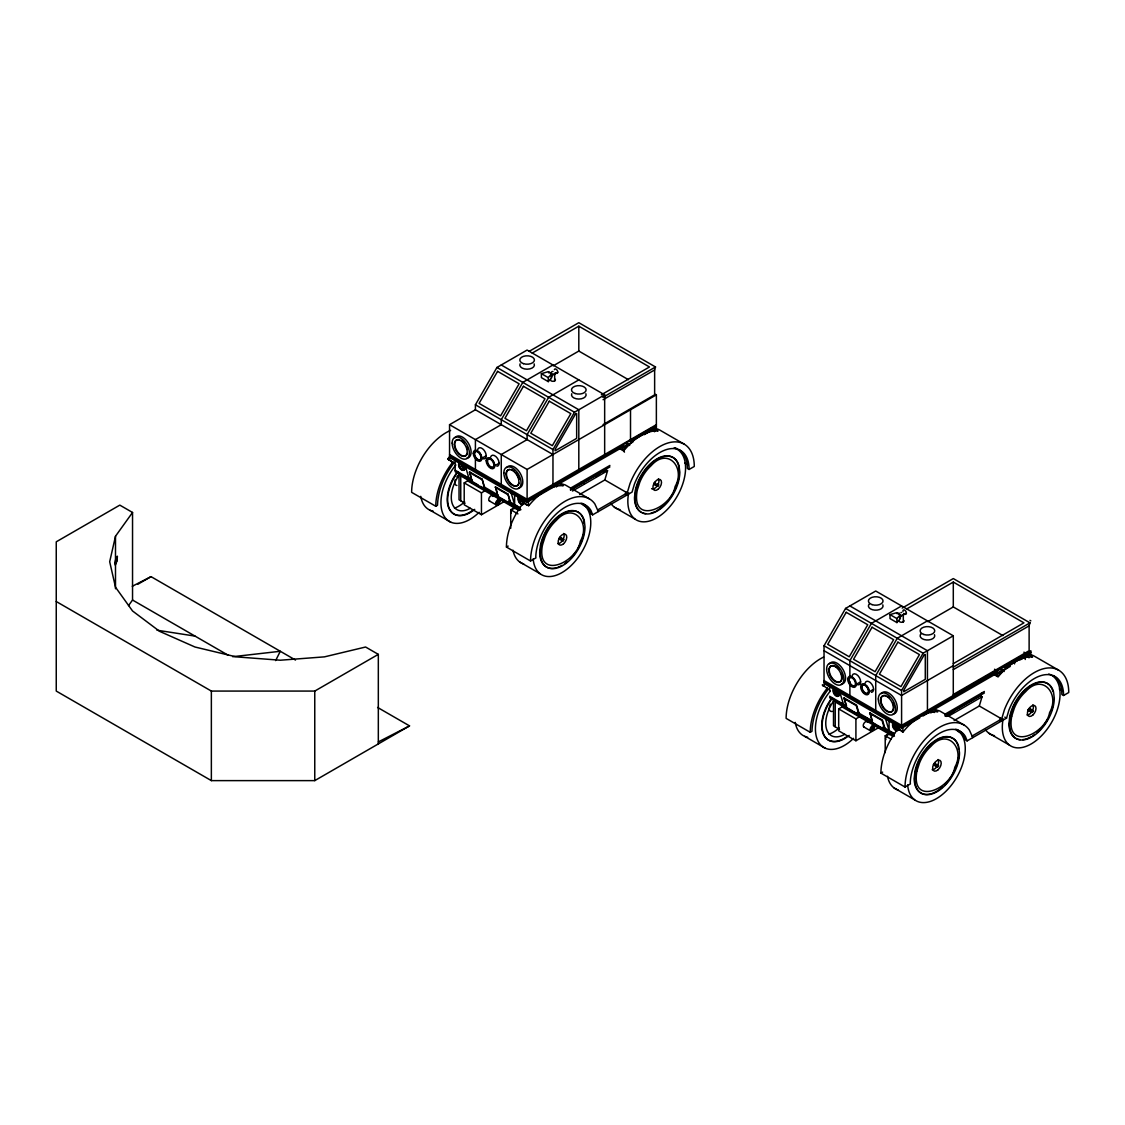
<?xml version="1.0" encoding="UTF-8"?>
<svg xmlns="http://www.w3.org/2000/svg" width="1125" height="1125" viewBox="0 0 1125 1125"><rect width="100%" height="100%" fill="white"/><g stroke="black" fill="none" stroke-linecap="round" stroke-linejoin="round"><path stroke-width="1.5" d="M558.984 538.608L560.278 537.005L560.602 538.172L559.237 539.17L562.444 540.591L564.159 539.606M561.572 540.098C565.2 535.612 559.997 544.078 563.302 539.1L560.714 537.609M654.637 484.383C652.303 484.833 655.439 480.53 655.467 483.159M658.941 484.875C653.611 489.066 659.039 479.658 658.083 486.366M933.469 764.648L934.763 763.031L935.072 764.213L933.722 765.197L936.914 766.631L938.63 765.633M936.056 766.139C939.67 761.639 934.467 770.119 937.772 765.141L935.184 763.65M1029.108 710.423C1026.773 710.873 1029.909 706.556 1029.952 709.2M1033.425 710.916C1028.081 715.092 1033.509 705.698 1032.553 712.406M1029.98 708.919C1035.253 710.156 1030.753 714.08 1028.25 709.917M116.592 558.956C116.409 554.133 113.695 568.237 116.1 561.192M117.183 559.097C117.028 554.245 114.272 568.392 116.691 561.333M116.888 560.559C119.264 545.077 111.712 577.294 117.309 559.462M377.606 707.456L409.542 725.892L314.761 780.623L211.359 780.623L56.25 691.073L56.25 541.814L119.812 505.125L132.539 512.466L115.495 536.231L109.688 561.727L115.495 587.208L132.539 610.973L159.652 631.364L194.991 647.016L236.137 656.859L280.294 660.22L324.45 656.859L365.597 647.016L378.323 654.37L378.323 743.92M603.084 424.603L654.637 394.833L654.637 369.956L655.509 366.975L578.812 322.692L529.186 351.337M953.297 694.491L1029.122 650.714L1029.122 625.837L1029.98 622.856L953.297 578.573L902.166 608.091M579.642 494.494L604.828 479.953L607.556 470.77L605.827 469.772L570.741 490.036M625.5 491.892L627.173 493.073M954.113 720.534L979.298 705.994L982.027 696.811L980.311 695.812L945.225 716.062M999.984 717.933L1001.644 719.114M956.531 729.38A41.386 23.892 -60 0 1 963.703 735.511L965.405 739.884L967.12 740.883L1006.538 718.13L1008.914 710.142A41.428 23.92 -60 0 1 1041.862 675.352A41.428 23.92 -60 0 1 1063.575 695.489L1068.75 692.508A48.741 28.139 -60 0 0 1043.198 668.812A48.741 28.139 -60 0 0 1004.428 709.734L1000.983 721.322L999.267 720.337M653.78 483.877L657.225 485.873L658.083 484.383A6.089 3.516 -60 0 0 658.364 478.744M980.311 695.812L981.675 692.958M275.625 660.6L280.294 651.277L232.734 656.705M552.966 454.528L475.411 409.753L475.411 404.775L496.955 367.467L527.105 350.058L604.659 394.833L604.659 456.019M552.966 485.873L552.966 449.55L574.495 412.242L604.659 394.833M561.825 540.661L563.048 538.552M654.891 484.945L655.495 483.877M656.62 485.93L657.83 483.82M919.828 717.792L901.589 728.325L824.034 683.55L824.034 645.75L845.578 608.428L875.728 591.019L953.297 635.794L953.283 696.98M901.589 728.325L901.589 690.511L923.119 653.203L953.297 635.794M936.309 766.688L937.519 764.578M1029.361 710.972L1029.98 709.917M1031.091 711.97L1032.3 709.861M450.098 456.173A48.741 28.139 -60 0 0 447.834 458.873L453.867 463.078C444.544 475.214 438.005 489.825 437.498 505.28L435.769 506.264L411.638 492.342A48.741 28.139 -60 0 1 450.605 430.383M128.531 605.616L132.539 600.033L132.539 512.466M548.283 381.614L548.283 377.634L551.728 373.655L548.283 371.658L541.378 373.655L541.378 377.634L548.283 381.614L551.728 377.634L551.728 373.655M896.906 622.575L896.906 618.595L900.352 614.616L896.906 612.633L890.016 614.616L890.016 618.595L896.906 622.575L900.352 618.595L900.352 614.616M459.492 462.783L459.014 463.219A4.261 2.461 60 0 0 459.014 466.706L459.492 467.705A4.261 2.461 60 0 0 463.753 470.166L464.667 469.477A4.261 2.461 60 0 0 464.667 465.989L463.908 465.567M463.908 468.197A3.052 1.758 60 0 1 461.827 466.355L461.475 465.637A3.052 1.758 60 0 1 461.475 463.148L459.759 464.147A3.052 1.758 60 0 0 459.759 466.636L460.097 467.353A3.052 1.758 60 0 0 463.148 469.111L463.486 468.788A3.052 1.758 60 0 0 463.486 466.298L462.769 464.892A3.052 1.758 60 0 1 462.558 464.175M893.855 722.897L892.941 723.586A4.261 2.461 60 0 0 892.941 727.073L893.419 728.072A4.261 2.461 60 0 0 897.68 730.533L898.158 730.083M469.645 471.952L472.289 482.456L469.645 471.952L482.147 479.166L485.1 488.981M484.777 489.67L482.147 479.166M495.998 488.517L498.136 497.377L495.506 486.872L507.994 494.086L510.947 503.902M510.623 504.591L507.994 494.086M843.708 698.372L856.209 705.586L859.261 715.697L846.759 708.483L844.13 697.992L856.617 705.206L859.57 715.022M869.569 713.292L882.056 720.506L885.108 730.631L872.606 723.417L869.977 712.913L882.464 720.127L885.431 729.942M532.209 353.081L578.812 326.18L649.477 366.975L601.369 394.748M137.658 584.367L151.031 576.647L295.495 660.052M628.987 443.475L527.105 502.284L449.55 457.509L449.55 424.688L475.411 409.753M552.966 364.978L522.802 382.388L501.258 419.709L501.258 424.688L475.411 439.608L475.411 450.141M553.261 365.808L578.812 351.056L628.425 379.688M551.728 375.637L557.761 372.164M578.812 379.898L548.648 397.322L527.105 434.63L527.105 439.608L501.258 454.528L501.258 485.873M474.117 453.783A4.866 2.812 60 0 1 479.278 453.333A4.866 2.812 60 0 1 479.278 460.209A4.866 2.812 60 0 1 474.117 453.783L474.553 453.544M459.337 467.381L463.008 465.384M486.183 455.78L481.866 458.255A6.089 3.516 60 0 0 486.169 456.202A6.089 3.516 60 0 0 482.625 448.819A6.089 3.516 60 0 0 477.703 449.592M487.041 461.25A4.866 2.812 60 0 1 492.202 460.786A4.866 2.812 60 0 1 492.202 467.663A4.866 2.812 60 0 1 487.041 461.25L487.477 460.997M602.873 397.35L655.509 366.975M603.084 399.727L654.637 369.956M505.069 501.089L481.444 514.73L464.203 504.773L464.203 482.892L468.633 480.333M494.789 465.722L499.106 463.233M464.203 482.892L481.444 492.834L485.873 490.275M449.55 424.688L527.105 469.448L656.367 394.833L655.509 394.327M495.661 503.536L499.894 501.089M518.794 497.25L518.892 497.306A4.261 2.461 60 0 0 518.892 500.78L518.794 501.708M519.441 501.441L522.464 499.711M656.367 424.673L527.105 499.303L449.55 454.528M510.736 528.272L510.736 509.752L515.166 507.192M622.913 445.486L527.105 500.794L449.55 456.019M644.189 433.195L656.367 426.178M644.189 434.686L656.367 427.669L656.367 394.833M632.911 442.012L622.856 447.82L622.856 444.825L652.219 427.767L652.219 429.258L630.253 441.942L630.253 440.452M570.544 488.152L609.891 465.441M570.277 489.811L609.891 466.931M595.955 476.466L598.978 474.722M603.52 472.106L606.544 470.363M572.47 491.02L607.556 470.77M624.797 494.297L626.512 495.295L629.958 483.708A48.741 28.139 -60 0 1 668.728 442.772A48.741 28.139 -60 0 1 694.28 466.467L689.105 469.462A41.428 23.92 -60 0 0 667.392 449.311A41.428 23.92 -60 0 0 634.43 484.102L632.067 492.089L592.65 514.842L590.948 510.469A41.386 23.892 -60 0 0 558.633 511.819A41.386 23.892 -60 0 0 535.795 556.566L535.894 557.916L530.55 560.995L506.433 547.059L508.148 546.075M597.6 509.991L627.23 492.891L604.828 479.953M656.367 485.381L658.083 484.383A6.089 3.516 -60 0 1 653.527 488.841M56.25 601.523L211.359 691.073L314.761 691.073L378.323 654.37M901.589 605.939L871.425 623.362L849.881 660.67L849.881 677.939M906.68 608.962L953.297 582.061L1023.947 622.856L953.297 663.652M900.352 616.613L906.384 613.125M927.436 620.859L897.272 638.283L875.728 675.591L875.728 711.914M927.731 621.689L953.297 606.938L1002.895 635.583M848.602 679.823A4.866 2.812 60 0 1 853.763 679.359A4.866 2.812 60 0 1 853.763 686.25A4.866 2.812 60 0 1 848.602 679.823L849.023 679.57M833.808 688.964L833.484 689.259A4.261 2.461 60 0 0 833.484 692.747L833.962 693.745A4.261 2.461 60 0 0 838.223 696.206L838.702 695.756A4.261 2.461 60 0 0 838.702 692.269L838.223 691.27M834.455 689.977L835.959 689.189A3.052 1.758 60 0 0 835.959 691.678L836.297 692.395A3.052 1.758 60 0 0 838.898 694.294M833.808 693.422L837.478 691.411M838.378 691.594L839.138 692.03A4.261 2.461 60 0 1 839.138 695.503L838.659 695.953A4.261 2.461 60 0 1 834.398 693.492M856.35 684.295L860.653 681.806M861.525 687.291A4.866 2.812 60 0 1 866.686 686.827A4.866 2.812 60 0 1 866.686 693.703A4.866 2.812 60 0 1 861.525 687.291L861.947 687.038M879.553 727.116L855.914 740.77L838.688 730.814L838.688 708.919L843.117 706.373M869.273 691.763L873.577 689.273M823.584 657.098A48.741 28.139 -60 0 0 786.122 718.383L810.239 732.305L811.969 731.306C812.475 715.866 819.028 701.255 828.337 689.119L822.305 684.9L823.177 686.138A46.308 26.733 -60 0 1 825.328 683.564M838.688 708.919L855.914 718.875L860.344 716.316M953.297 665.634L901.589 695.489L824.034 650.714M953.297 667.139L1029.98 622.856M953.297 669.614L1029.122 625.837M870.131 729.577L874.364 727.13M893.7 723.037L893.264 723.291A4.261 2.461 60 0 0 892.969 724.838M893.911 727.481L896.934 725.738M1010.264 666.394L997.341 673.861L997.341 670.866L1026.703 653.808L1023.877 652.177M885.206 752.625L885.206 735.792L889.636 733.233M997.383 671.527L901.589 726.834L824.034 682.059M1020.192 658.35L1023.23 656.606M1026.267 654.848L1030.837 652.205M922.866 716.034L1003.458 669.502M1020.192 659.855L1030.837 653.709L1030.837 650.714L901.589 725.344L824.034 680.569M945.028 714.192L984.375 691.481M945.028 715.683L984.375 692.972M946.266 716.456L953.817 712.097M948.403 716.217L982.027 696.811M967.12 740.883L965.419 736.509A41.386 23.892 -60 0 0 933.103 737.845A41.386 23.892 -60 0 0 910.266 782.606L910.378 783.942L905.034 787.036L880.903 773.1L882.633 772.102M972.07 736.031L1001.7 718.931L979.298 705.994M1030.837 711.408L1032.553 710.423M132.3 586.266L151.031 576.647M378.323 741.923L409.542 725.892M156.966 630.197L194.991 636.089M654.764 431.086L652.05 430.242L654.637 431.733M560.981 483.623L565.27 484.945L589.402 498.881M935.466 709.664L939.741 710.986L963.872 724.922M582.891 504.97L587.334 507.473M957.361 730.997L961.805 733.5M1029.98 620.367L1030.837 620.859M684.183 444.15L660.052 430.228A48.741 28.139 -60 0 0 654.441 428.217M652.908 428.02L658.083 431.016A48.741 28.139 -60 0 0 623.616 450.914L619.734 448.664M1058.653 670.191L1034.522 656.269A48.741 28.139 -60 0 0 1028.925 654.258M541.378 373.655L548.283 377.634M1027.392 654.061L1032.553 657.042A48.741 28.139 -60 0 0 998.086 676.941L994.219 674.705M1026.534 656.283L1029.108 657.773M684.858 463.022L687.839 464.752M689.105 469.462L687.375 468.464A41.428 23.92 -60 0 0 678.797 449.494M501.258 364.978L578.812 409.753L578.812 470.953M1059.328 689.062L1062.309 690.778M496.955 367.467L574.495 412.242M1063.575 695.489L1061.859 694.505A41.428 23.92 -60 0 0 1053.281 675.534M626.794 443.827L629.663 445.472M1001.264 669.867L1004.133 671.512M994.514 669.234L997.341 670.866M890.016 614.616L896.906 618.595M656.62 484.523L657.83 485.227M849.881 605.939L927.436 650.714L927.436 711.914M1031.091 710.564L1032.3 711.267M845.578 608.428L923.119 653.203M475.411 404.775L552.966 449.55M1004.808 717.131L1006.538 718.13M581.4 481.894L584.269 483.553M614.377 507.178L634.978 519.061M559.42 483.497L563.302 485.733A48.741 28.139 -60 0 0 528.834 505.631L523.659 502.65A48.741 28.139 -60 0 0 506.433 547.059M988.861 733.219L1009.448 745.102M824.034 645.75L901.589 690.511M933.891 709.538L937.772 711.773A48.741 28.139 -60 0 0 903.305 731.672L898.13 728.691A48.741 28.139 -60 0 0 880.903 773.1M592.65 514.842L590.92 513.844L589.233 509.47A41.386 23.892 -60 0 0 582.061 503.339M931.739 711L934.327 712.505M520.889 499.205L523.884 500.934M447.834 458.873L453.867 463.078M527.105 505.364L523.659 502.65M469.238 472.331L481.725 479.545M495.084 487.252L507.586 494.466M455.161 470.208L471.727 479.77M484.397 487.083L497.869 494.859M508.528 501.019L520.13 507.713M465.005 476.381L468 478.111M515.798 505.702L518.78 507.431M895.373 725.231L898.369 726.961M478.153 484.973L455.161 471.698L455.161 460.125M480.572 486.366L520.931 509.667M518.92 509.006L467.648 479.405L467.648 480.895L518.92 510.497M519.975 510.103L460.758 475.917L460.758 500.794M902.883 732.15L898.13 728.691M510.736 509.752L517.922 513.9M561.825 539.255L563.048 539.958M829.631 696.234L846.197 705.797M857.391 712.266L872.339 720.9M882.998 727.045L894.6 733.753M839.489 702.422L842.47 704.152M864.872 717.089L870.848 720.534M890.269 731.742L893.25 733.472M489.389 500.948L496.294 504.928M829.631 697.725L852.638 711.014M853.552 711.534L875.967 724.486M877.092 725.133L881.944 727.931M884.939 729.661L893.911 734.836M893.391 735.047L842.133 705.445L842.133 706.936L893.391 736.538M894.445 736.144L835.228 701.958L835.228 726.834M885.206 735.792L890.958 739.111M936.309 765.281L937.519 765.984M863.873 726.989L870.764 730.969M465.061 503.283L459.042 499.809L459.042 472.936M839.545 729.323L833.513 725.836L833.513 698.977M430.214 510.3L450.802 522.183M519.595 561.895L540.197 573.792M804.684 736.327L825.272 748.223M894.066 787.936L914.667 799.833M132.539 600.033L228.037 655.158M623.616 450.914L624.473 452.137M893.855 727.819L893.377 726.82A4.261 2.461 60 0 1 893.067 725.808M834.244 693.169L833.92 692.494A4.261 2.461 60 0 1 833.92 689.006M522.225 499.219L522.942 500.625A3.052 1.758 60 0 1 522.942 503.114L522.605 503.438A3.052 1.758 60 0 1 519.553 501.68L519.216 500.963A3.052 1.758 60 0 1 519.216 498.473L519.553 498.164A3.052 1.758 60 0 1 522.605 499.922A3.052 1.758 60 0 0 523.533 501.131M463.753 465.244L464.231 466.242A4.261 2.461 60 0 1 464.231 469.716M972.788 737.606L969.342 729.998A48.741 28.139 -60 0 0 930.572 733.838A48.741 28.139 -60 0 0 905.034 787.036M598.317 511.566L594.872 503.958A48.741 28.139 -60 0 0 556.102 507.797A48.741 28.139 -60 0 0 530.55 560.995M937.322 765.014L937.772 767.137M562.852 538.973L563.302 541.097M885.642 719.128L889.087 730.561L889.087 720.984M869.977 712.913L872.438 721.097M844.13 697.992L846.591 706.163M839.967 692.761L843.427 704.194M511.172 493.087L514.617 504.534L514.617 494.944M465.497 466.72L468.942 478.167M958.219 746.325L958.584 749.32M584.1 523.28L583.734 520.284A31.683 18.295 -60 0 0 562.106 513.605A31.683 18.295 -60 0 0 540.464 545.273L539.691 552.403A31.683 18.295 -60 0 0 556.298 567.802M903.305 614.32L903.305 621.858M554.681 373.359L554.681 380.897M1031.695 709.917L1031.695 711.914M1026.703 653.808L1026.703 655.298L1004.723 667.983L1004.723 666.492M1025.241 656.128L1025.241 659.489M1014.567 660.923L1014.567 663.905M997.116 673.242L997.116 676.364M979.13 680.569L979.13 682.059M953.297 582.061L953.297 606.938M936.914 764.648L936.914 766.631M930.994 709.847L930.994 712.983M902.883 726.778L902.883 731.812M872.283 725.836L872.283 730.814M855.914 718.875L855.914 740.77M849.881 681.441L849.881 696.98M836.958 691.509L836.958 693M829.631 686.166L829.631 691.2M657.225 483.877L657.225 485.873M630.52 409.753L630.506 441.098M622.645 447.202L622.645 450.338M578.812 326.18L578.812 351.056M562.444 538.608L562.444 540.591M556.523 483.82L556.523 486.942M528.398 500.737L528.398 505.772M527.105 469.448L527.105 502.284M497.812 499.809L497.812 504.773M481.444 492.834L481.444 514.73M475.411 458.916L475.411 470.953M462.488 465.469L462.488 466.973M314.761 691.073L314.761 780.623M211.359 691.073L211.359 780.623M115.495 536.231L115.495 588.769M885.938 739.603A3.052 1.758 -60 0 1 885.938 737.114M886.275 736.397A3.052 1.758 -60 0 1 889.327 734.639M864.309 727.13A3.052 1.758 -60 0 1 863.873 723.473A3.052 1.758 -60 0 1 867.263 722.025M881.198 693.675A12.192 7.031 60 0 1 894.755 699.441A12.192 7.031 60 0 1 892.969 714.066M892.941 703.209A9.113 5.259 60 0 1 890.086 712.013A9.113 5.259 60 0 1 881.311 702.745A9.113 5.259 60 0 1 885.698 695.545M887.372 696.263A9.113 5.259 60 0 1 889.031 697.472M882.802 604.856A7.312 4.219 0 0 1 874.772 610.13A7.312 4.219 0 0 1 869.4 603.83M934.495 634.697A7.312 4.219 0 0 1 926.48 639.97A7.312 4.219 0 0 1 921.108 633.684M897.497 730.477A4.261 2.461 60 0 1 894.473 728.733M898.594 726.356A4.261 2.461 60 0 1 898.594 729.83M838.547 692.845A3.052 1.758 60 0 1 838.041 692.297M837.028 690.216A3.052 1.758 60 0 0 837.239 690.933L837.956 692.339A3.052 1.758 60 0 1 837.956 694.828L837.619 695.152A3.052 1.758 60 0 1 834.567 693.394L834.23 692.677A3.052 1.758 60 0 1 834.23 690.188L834.567 689.864A3.052 1.758 60 0 1 837.619 691.622M898.355 728.62A3.052 1.758 60 0 1 895.753 726.722L895.416 726.005A3.052 1.758 60 0 1 895.191 723.994M893.419 723.136A4.261 2.461 60 0 1 894.769 723.023M897.061 724.683A4.261 2.461 60 0 1 897.68 725.597L898.158 726.595A4.261 2.461 60 0 1 898.467 729.422M896.105 724.753A3.052 1.758 60 0 0 894.023 724.191L893.686 724.514A3.052 1.758 60 0 0 893.686 727.003L894.023 727.72A3.052 1.758 60 0 0 897.075 729.478L897.412 729.155A3.052 1.758 60 0 0 897.412 726.666L896.695 725.259A3.052 1.758 60 0 1 897.075 725.948A3.052 1.758 60 0 0 898.566 727.58M865.111 683.1A6.089 3.516 60 0 1 871.889 684.352A6.089 3.516 60 0 1 871.425 692.339M852.188 675.633A6.089 3.516 60 0 1 859.388 677.559A6.089 3.516 60 0 1 857.461 684.773M866.278 685.702A4.866 2.812 60 0 1 868.022 693.098A4.866 2.812 60 0 1 862.27 688.908A4.866 2.812 60 0 1 865.392 685.055M855.45 685.266A4.866 2.812 60 0 1 850.753 684.014A4.866 2.812 60 0 1 849.488 677.855A4.866 2.812 60 0 1 854.184 679.12M854.902 680.161A4.866 2.812 60 0 1 855.45 681.3M829.491 663.82A12.192 7.031 60 0 1 843.047 669.586A12.192 7.031 60 0 1 841.261 684.211M841.247 673.355A9.113 5.259 60 0 1 836.789 681.82A9.113 5.259 60 0 1 829.322 668.897A9.113 5.259 60 0 1 838.884 669.263M902.995 611.677A2.433 1.406 60 0 1 904.514 610.059A2.433 1.406 60 0 1 906.37 613.294A2.433 1.406 60 0 1 904.219 613.8M897.131 613.758A2.433 1.406 60 0 1 899.845 614.911A2.433 1.406 60 0 1 899.494 617.836M903.937 620.508A2.433 1.406 0 0 1 901.589 622.28A2.433 1.406 0 0 1 899.227 620.508M903.937 613.533A2.433 1.406 0 0 1 901.589 615.305M899.227 613.533A2.433 1.406 0 0 1 899.48 613.195M900.956 612.548A2.433 1.406 0 0 1 901.589 612.492M810.239 732.305A48.741 28.139 -60 0 1 827.48 687.895M1032.848 704.784A6.089 3.516 -60 0 1 1032.159 711.183A6.089 3.516 -60 0 1 1026.956 714.98M1053 691.594A31.683 18.295 -60 0 0 1031.358 684.914A31.683 18.295 -60 0 0 1009.716 716.583L1008.956 723.712A31.683 18.295 -60 0 0 1020.164 739.659M1053 704.981A31.683 18.295 -60 0 1 1051.312 711.014M1047.206 719.93A31.683 18.295 -60 0 1 1043.55 725.442M1040.47 729.155A31.683 18.295 -60 0 1 1037.152 732.431M1034.873 734.316A31.683 18.295 -60 0 1 1032.525 735.947M1031.358 736.65A31.683 18.295 -60 0 1 1022.78 739.631M1048.781 674.03A40.823 23.569 -60 0 1 1056.263 712.631A40.823 23.569 -60 0 1 1020.487 747.745A40.823 23.569 -60 0 1 1003.148 718.819M994.514 735.694A40.823 23.569 -60 0 1 985.556 729.788M997.861 676.167A40.823 23.569 -60 0 1 1003.767 670.275M832.402 711.394A6.089 3.516 -60 0 1 829.35 707.048M829.786 705.614A6.089 3.516 -60 0 1 830.461 704.18M839.123 727.959A31.683 18.295 -60 0 1 828.956 734.217M849.192 735.398A31.683 18.295 -60 0 1 823.838 734.639A31.683 18.295 -60 0 1 832.331 698.119M807.68 737.255A40.823 23.569 -60 0 1 795.248 722.377M853.594 738.323A40.823 23.569 -60 0 1 817.875 740.869A40.823 23.569 -60 0 1 830.363 691.003M846.436 736.917A31.683 18.295 -60 0 1 822.98 733.359A31.683 18.295 -60 0 1 831.909 697.88M844.706 734.302A26.803 15.483 -60 0 1 826.566 729.239A26.803 15.483 -60 0 1 834.188 700.284M938.053 759.502A6.089 3.516 -60 0 1 937.378 765.9A6.089 3.516 -60 0 1 932.175 769.697M957.797 744.947A31.683 18.295 -60 0 0 935.845 740.067A31.683 18.295 -60 0 0 914.934 771.3L914.175 778.444A31.683 18.295 -60 0 0 930.783 793.842M958.697 756.787A31.683 18.295 -60 0 1 955.983 767.236M955.364 768.741A31.683 18.295 -60 0 1 952.411 774.661M950.681 777.473A31.683 18.295 -60 0 1 944.606 785.025M942.37 787.148A31.683 18.295 -60 0 1 932.203 793.406M955.463 729.309A40.823 23.569 -60 0 1 949.472 787.514A40.823 23.569 -60 0 1 907.65 784.941M898.2 790.031A40.823 23.569 -60 0 1 887.484 776.264M674.353 447.848A41.428 23.92 -60 0 1 677.405 448.791M435.769 506.264A48.741 28.139 -60 0 1 453.009 461.855M448.692 460.097A46.308 26.733 -60 0 1 450.858 457.538M489.839 501.089A3.052 1.758 -60 0 1 489.6 497.095A3.052 1.758 -60 0 1 493.003 496.463M511.242 513.084A3.052 1.758 -60 0 1 511.242 511.805M511.805 510.37A3.052 1.758 -60 0 1 512.241 509.709M512.761 509.161A3.052 1.758 -60 0 1 514.842 508.613M523.645 504.239A4.261 2.461 60 0 1 520.72 503.466M524.123 500.316A4.261 2.461 60 0 1 524.419 503.128M464.189 469.913A4.261 2.461 60 0 1 459.914 467.452M459.436 466.453A4.261 2.461 60 0 1 459.436 462.98M464.077 466.805A3.052 1.758 60 0 1 463.106 465.609A3.052 1.758 60 0 0 460.097 463.837M523.87 502.58A3.052 1.758 60 0 1 521.283 500.681L520.931 499.964A3.052 1.758 60 0 1 520.72 497.953M522.591 504.689A4.261 2.461 60 0 1 518.948 502.031L518.47 501.033A4.261 2.461 60 0 1 518.47 497.545L518.948 497.109A4.261 2.461 60 0 1 520.298 496.983M522.591 498.656A4.261 2.461 60 0 1 523.209 499.57L523.688 500.569A4.261 2.461 60 0 1 523.983 503.381M534.164 363.895A7.312 4.219 0 0 1 527.105 369.197A7.312 4.219 0 0 1 520.045 363.895M554.372 369.689A2.433 1.406 60 0 1 556.481 369.506A2.433 1.406 60 0 1 557.705 372.642A2.433 1.406 60 0 1 555.581 372.825M548.508 372.797A2.433 1.406 60 0 1 551.222 373.95A2.433 1.406 60 0 1 550.87 376.875M555.075 379.209A2.433 1.406 0 0 1 553.275 381.305A2.433 1.406 0 0 1 550.603 379.547M555.398 372.938A2.433 1.406 0 0 1 552.966 374.344M550.519 372.938A2.433 1.406 0 0 1 550.603 372.572M551.742 371.728A2.433 1.406 0 0 1 552.966 371.531M455.02 437.78A12.192 7.031 60 0 1 468.577 443.545A12.192 7.031 60 0 1 466.791 458.17M467.409 453.333A9.113 5.259 60 0 1 456.638 450.45A9.113 5.259 60 0 1 459.52 439.664M461.194 440.367A9.113 5.259 60 0 1 464.414 443.236M466.777 447.314A9.113 5.259 60 0 1 467.409 449.48M506.714 467.634A12.192 7.031 60 0 1 520.27 473.4A12.192 7.031 60 0 1 518.498 488.025M519.117 483.188A9.113 5.259 60 0 1 508.964 481.303A9.113 5.259 60 0 1 509.667 469.364M511.228 469.519A9.113 5.259 60 0 1 514.561 471.445M516.108 473.077A9.113 5.259 60 0 1 519.117 479.334M585.872 393.736A7.312 4.219 0 0 1 578.812 399.052A7.312 4.219 0 0 1 571.753 393.736M490.641 457.059A6.089 3.516 60 0 1 497.419 458.311A6.089 3.516 60 0 1 496.955 466.298M492.637 460.547A4.866 2.812 60 0 1 493.13 467.311A4.866 2.812 60 0 1 487.688 462.473A4.866 2.812 60 0 1 490.922 459.014M480.966 459.225A4.866 2.812 60 0 1 476.269 457.973A4.866 2.812 60 0 1 475.017 451.814A4.866 2.812 60 0 1 479.714 453.08M480.431 454.12A4.866 2.812 60 0 1 480.966 455.259M481.317 456.413A4.866 2.812 60 0 1 481.317 458.466M652.486 488.939A6.089 3.516 -60 0 1 651.586 488.658M679.163 474.581A31.683 18.295 -60 0 0 679.289 471.811L678.53 465.553A31.683 18.295 -60 0 0 656.888 458.873A31.683 18.295 -60 0 0 635.245 490.542L634.486 497.686A31.683 18.295 -60 0 0 641.039 512.184M678.53 478.955A31.683 18.295 -60 0 1 676.842 484.973M676.294 486.478A31.683 18.295 -60 0 1 673.523 492.455M672.722 493.889A31.683 18.295 -60 0 1 670.05 498.08M668.081 500.681A31.683 18.295 -60 0 1 656.888 510.623M655.425 511.411A31.683 18.295 -60 0 1 651.08 513.084M645.68 513.619A31.683 18.295 -60 0 1 642.473 512.873M674.297 448.003A40.823 23.569 -60 0 1 681.792 486.591A40.823 23.569 -60 0 1 646.003 521.719A40.823 23.569 -60 0 1 628.678 492.792M620.044 509.653A40.823 23.569 -60 0 1 611.086 503.761M623.377 450.127A40.823 23.569 -60 0 1 629.297 444.234M456.877 485.452A6.089 3.516 -60 0 1 454.725 482.386M454.88 481.022A6.089 3.516 -60 0 1 455.302 479.573M456.877 476.845A6.089 3.516 -60 0 1 459.042 474.933M464.653 501.919A31.683 18.295 -60 0 1 454.486 508.177M474.722 509.358A31.683 18.295 -60 0 1 449.353 508.598A31.683 18.295 -60 0 1 457.861 472.092M433.209 511.214A40.823 23.569 -60 0 1 420.764 496.336M479.123 512.297A40.823 23.569 -60 0 1 443.405 514.842A40.823 23.569 -60 0 1 455.878 464.962M473.133 510.019A31.683 18.295 -60 0 1 448.706 507.839A31.683 18.295 -60 0 1 457.425 471.839M470.236 508.261A26.803 15.483 -60 0 1 452.095 503.198A26.803 15.483 -60 0 1 459.703 474.244M563.583 533.461A6.089 3.516 -60 0 1 562.894 539.873A6.089 3.516 -60 0 1 557.705 543.656M583.734 533.672A31.683 18.295 -60 0 1 582.567 538.186M581.498 541.209A31.683 18.295 -60 0 1 577.941 548.62M576.197 551.433A31.683 18.295 -60 0 1 573.3 555.413M566.761 562.078A31.683 18.295 -60 0 1 564.441 563.85M562.106 565.341A31.683 18.295 -60 0 1 557.719 567.366M580.978 503.269A40.823 23.569 -60 0 1 574.987 561.473A40.823 23.569 -60 0 1 533.166 558.914M523.73 563.991A40.823 23.569 -60 0 1 513 550.223M540.97 545.569L540.211 552.698A31.683 18.295 -60 0 0 562.612 565.636A31.683 18.295 -60 0 0 585.014 526.837L584.255 520.58A31.683 18.295 -60 0 0 562.612 513.9A31.683 18.295 -60 0 0 540.97 545.569M542.461 544.95C535.908 580.669 576.478 563.245 580.345 541.195C591.033 522.605 573.075 501.413 556.355 520.397A27.113 15.652 -60 0 0 545.006 537.005L542.461 544.95M635.766 490.838L634.992 497.981A31.683 18.295 -60 0 0 657.408 510.919A31.683 18.295 -60 0 0 679.809 472.106L679.036 465.862A31.683 18.295 -60 0 0 657.408 459.183A31.683 18.295 -60 0 0 635.766 490.838M637.242 490.233C630.689 525.938 671.259 508.514 675.127 486.478C685.814 467.873 667.87 446.681 651.136 465.68A27.113 15.652 -60 0 0 639.788 482.273L637.242 490.233M915.455 771.609L914.681 778.739A31.683 18.295 -60 0 0 937.097 791.677A31.683 18.295 -60 0 0 959.498 752.878L958.725 746.62A31.683 18.295 -60 0 0 937.097 739.941A31.683 18.295 -60 0 0 915.455 771.609M916.931 770.991C910.378 806.709 950.948 789.286 954.816 767.236C965.503 748.645 947.559 727.453 930.825 746.437A27.113 15.652 -60 0 0 919.491 763.031L916.931 770.991M1010.236 716.878L1009.477 724.022A31.683 18.295 -60 0 0 1031.878 736.959A31.683 18.295 -60 0 0 1054.28 698.147L1053.52 691.889A31.683 18.295 -60 0 0 1031.878 685.209A31.683 18.295 -60 0 0 1010.236 716.878M1011.727 716.273C1005.159 751.978 1045.73 734.555 1049.611 712.519C1060.284 693.914 1042.341 672.722 1025.62 691.706A27.113 15.652 -60 0 0 1014.272 708.314L1011.727 716.273M497.573 371.348L479.081 403.383L500.625 415.828L519.117 383.794L497.573 371.348M523.434 386.283L504.942 418.317L526.472 430.748L544.978 398.714L523.434 386.283M549.281 401.203L530.789 433.237L552.333 445.669L570.825 413.634L549.281 401.203M575.395 414.211L555.117 449.339L555.117 450.802L576.661 438.356L576.661 413.494L575.395 414.211M846.211 612.309L827.705 644.344L849.248 656.789L867.741 624.755L846.211 612.309M872.058 627.244L853.566 659.278L875.095 671.709L893.602 639.675L872.058 627.244M897.905 642.164L879.413 674.198L900.956 686.63L919.448 654.595L897.905 642.164M924.019 655.172L903.741 690.3L903.741 691.763L925.284 679.317L925.284 654.455L924.019 655.172M872.845 730.406A3.052 1.758 -60 0 0 873.816 725.695A3.052 1.758 -60 0 0 870.202 728.888A3.052 1.758 -60 0 0 872.845 730.406M878.316 698.977A12.192 7.031 60 0 0 891.239 715.05A12.192 7.031 60 0 0 891.239 697.823A12.192 7.031 60 0 0 878.316 698.977M880.495 700.228A9.113 5.259 60 0 0 890.156 712.252A9.113 5.259 60 0 0 890.156 699.37A9.113 5.259 60 0 0 880.495 700.228M872.072 604.631A7.312 4.219 0 0 0 883.041 600.975A7.312 4.219 0 0 0 872.072 597.319A7.312 4.219 0 0 0 872.072 604.631M923.78 634.472A7.312 4.219 0 0 0 934.748 630.816A7.312 4.219 0 0 0 923.78 627.159A7.312 4.219 0 0 0 923.78 634.472M860.653 686.784A6.089 3.516 60 0 0 867.122 694.828A6.089 3.516 60 0 0 867.122 686.208A6.089 3.516 60 0 0 860.653 686.784M847.73 679.317A6.089 3.516 60 0 0 854.184 687.361A6.089 3.516 60 0 0 854.184 678.741A6.089 3.516 60 0 0 847.73 679.317M826.622 669.122A12.192 7.031 60 0 0 839.545 685.209A12.192 7.031 60 0 0 839.545 667.969A12.192 7.031 60 0 0 826.622 669.122M828.788 670.373A9.113 5.259 60 0 0 838.462 682.411A9.113 5.259 60 0 0 838.462 669.516A9.113 5.259 60 0 0 828.788 670.373M1032.806 715.078A6.089 3.516 -60 0 0 1034.747 705.642A6.089 3.516 -60 0 0 1027.533 712.027A6.089 3.516 -60 0 0 1032.806 715.078M938.025 769.795A6.089 3.516 -60 0 0 939.966 760.359A6.089 3.516 -60 0 0 932.752 766.758A6.089 3.516 -60 0 0 938.025 769.795M498.375 504.366A3.052 1.758 -60 0 0 499.331 499.655A3.052 1.758 -60 0 0 495.731 502.847A3.052 1.758 -60 0 0 498.375 504.366M523.448 363.656A7.312 4.219 0 0 0 534.417 360.014A7.312 4.219 0 0 0 523.448 356.358A7.312 4.219 0 0 0 523.448 363.656M452.137 443.095A12.192 7.031 60 0 0 465.061 459.169A12.192 7.031 60 0 0 465.061 441.928A12.192 7.031 60 0 0 452.137 443.095M454.317 444.347A9.113 5.259 60 0 0 463.978 456.37A9.113 5.259 60 0 0 463.978 443.475A9.113 5.259 60 0 0 454.317 444.347M503.845 472.936A12.192 7.031 60 0 0 516.769 489.023A12.192 7.031 60 0 0 516.769 471.783A12.192 7.031 60 0 0 503.845 472.936M506.011 474.188A9.113 5.259 60 0 0 515.686 486.211A9.113 5.259 60 0 0 515.686 473.33A9.113 5.259 60 0 0 506.011 474.188M575.156 393.511A7.312 4.219 0 0 0 586.125 389.855A7.312 4.219 0 0 0 575.156 386.198A7.312 4.219 0 0 0 575.156 393.511M486.183 460.744A6.089 3.516 60 0 0 492.637 468.788A6.089 3.516 60 0 0 492.637 460.167A6.089 3.516 60 0 0 486.183 460.744M473.259 453.291A6.089 3.516 60 0 0 479.714 461.32A6.089 3.516 60 0 0 479.714 452.714A6.089 3.516 60 0 0 473.259 453.291M658.336 489.037A6.089 3.516 -60 0 0 660.262 479.602A6.089 3.516 -60 0 0 653.062 486A6.089 3.516 -60 0 0 658.336 489.037M563.555 543.769A6.089 3.516 -60 0 0 565.481 534.319A6.089 3.516 -60 0 0 558.281 540.717A6.089 3.516 -60 0 0 563.555 543.769"/></g></svg>
